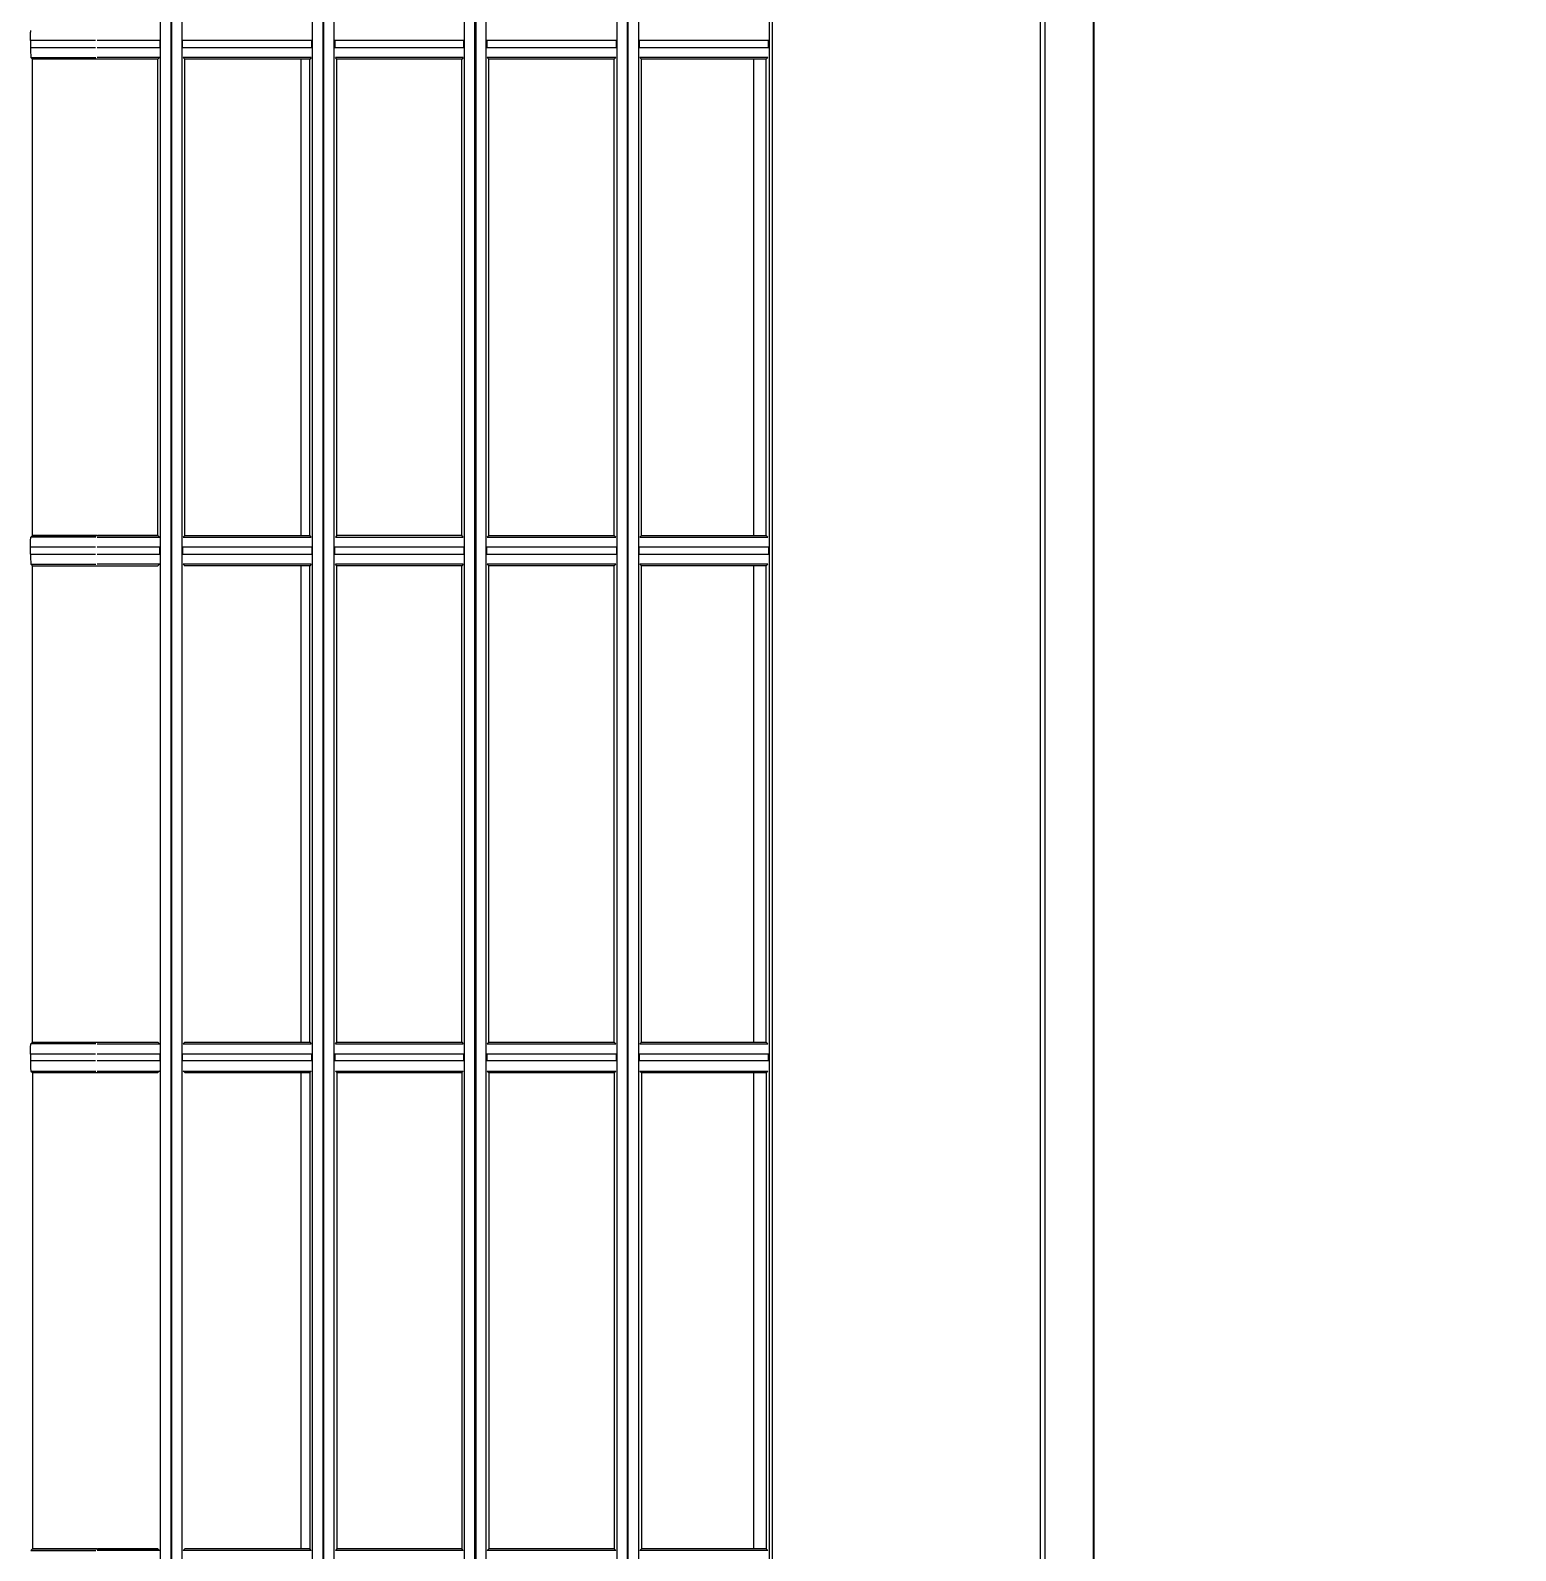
# Model space of a CAD drawing. Header units: centimetres. Extents: x 31 to 22766, y 238 to 3306.
# Drawn here: x 1756.53 to 1771.19, y 1206.64 to 1221.64 of the extents above; entities that cross this region are included whole.
import ezdxf
from ezdxf.xclip import XClip

# ---------------------------------------------------------------- set-up
doc = ezdxf.new("R2010")
doc.units = ezdxf.units.CM
doc.header["$XCLIPFRAME"] = 0
doc.layers.add('00_BORDA_DUVAR', color=8, linetype='Continuous', lineweight=40)

# ---------------------------------------------------------------- blocks, each defined once
blk = doc.blocks.new('DUVAR PLANI')
at = {"layer": '00_BORDA_DUVAR', "lineweight": 40, "extrusion": (1.81127e-16, 0, -1)}
blk.add_lwpolyline([(-36065.638, 5842.619), (-36065.638, 5612.619), (-36075.638, 5612.619), (-36075.638, 5592.619), (-36035.638, 5592.619), (-36035.638, 5612.619), (-36045.638, 5612.619), (-36045.638, 5842.619)], dxfattribs=at)
blk = doc.blocks.new('fxaq 2.8 kw iç ünite')
at = {"color": 7, "linetype": 'Continuous', "true_color": 0xffffff}
for p, q in [((11534.17, 4110.661), (11465.73, 4110.661)), ((11466.67, 4110.176), (11543.17, 4110.176)), ((11543.17, 4110.133), (11466.67, 4110.133)), ((11531.12, 4107.49), (11468.52, 4107.49)), ((11530.995, 4107.46), (11468.645, 4107.46)), ((11505.504, 4107.449), (11505.436, 4107.449)), ((11505.436, 4107.449), (11505.436, 4106.174)), ((11505.504, 4106.174), (11505.504, 4107.449)), ((11510.436, 4107.449), (11510.436, 4106.174)), ((11510.436, 4107.449), (11510.504, 4107.449)), ((11510.504, 4106.174), (11510.504, 4107.449)), ((11515.504, 4107.449), (11515.436, 4107.449)), ((11515.436, 4107.449), (11515.436, 4106.174)), ((11515.504, 4107.449), (11515.504, 4106.174)), ((11505.604, 4107.444), (11505.62, 4107.428)), ((11505.604, 4107.444), (11505.604, 4106.179)), ((11505.62, 4107.428), (11505.62, 4106.195)), ((11510.32, 4107.428), (11505.62, 4107.428)), ((11505.62, 4107.302), (11510.32, 4107.302)), ((11510.336, 4107.444), (11510.32, 4107.428)), ((11510.32, 4106.195), (11510.32, 4107.428)), ((11510.32, 4107.428), (11510.32, 4107.428)), ((11510.336, 4106.179), (11510.336, 4107.444)), ((11510.604, 4107.444), (11510.604, 4106.179)), ((11510.604, 4107.444), (11510.62, 4107.428)), ((11510.621, 4107.428), (11510.62, 4107.428)), ((11510.62, 4107.428), (11510.62, 4106.195)), ((11510.62, 4107.302), (11515.32, 4107.302)), ((11515.32, 4107.428), (11510.621, 4107.428)), ((11515.32, 4107.428), (11515.336, 4107.444)), ((11515.32, 4106.195), (11515.32, 4107.428)), ((11515.336, 4106.179), (11515.336, 4107.444)), ((11515.604, 4106.179), (11515.604, 4107.444)), ((11515.62, 4107.428), (11515.604, 4107.444)), ((11515.62, 4107.428), (11520.32, 4107.428)), ((11515.62, 4106.195), (11515.62, 4107.428)), ((11515.62, 4107.302), (11520.32, 4107.302)), ((11520.336, 4107.444), (11520.32, 4107.428)), ((11520.32, 4107.428), (11520.32, 4106.195)), ((11520.32, 4107.428), (11520.32, 4107.428)), ((11520.336, 4107.444), (11520.336, 4106.179)), ((11503.987, 4106.166), (11526.603, 4106.166)), ((11505.436, 4106.174), (11505.504, 4106.174)), ((11505.62, 4106.195), (11505.604, 4106.179)), ((11510.32, 4106.195), (11505.62, 4106.195)), ((11510.32, 4106.195), (11510.32, 4106.195)), ((11510.32, 4106.195), (11510.336, 4106.179)), ((11510.504, 4106.174), (11510.436, 4106.174)), ((11510.62, 4106.195), (11510.604, 4106.179)), ((11510.621, 4106.195), (11510.62, 4106.195)), ((11515.32, 4106.195), (11510.621, 4106.195)), ((11515.336, 4106.179), (11515.32, 4106.195)), ((11515.436, 4106.174), (11515.504, 4106.174)), ((11515.604, 4106.179), (11515.62, 4106.195)), ((11515.62, 4106.195), (11520.32, 4106.195)), ((11520.32, 4106.195), (11520.336, 4106.179)), ((11520.32, 4106.195), (11520.32, 4106.195)), ((11503.986, 4106.056), (11526.604, 4106.056)), ((11526.604, 4105.956), (11503.986, 4105.956)), ((11526.603, 4106.066), (11503.987, 4106.066)), ((11505.436, 4105.949), (11505.436, 4104.669)), ((11505.504, 4105.949), (11505.436, 4105.949)), ((11505.504, 4104.669), (11505.504, 4105.949)), ((11510.436, 4105.949), (11510.504, 4105.949)), ((11510.436, 4105.949), (11510.436, 4104.669)), ((11510.504, 4104.669), (11510.504, 4105.949)), ((11515.504, 4105.949), (11515.436, 4105.949)), ((11515.436, 4105.949), (11515.436, 4104.669)), ((11515.504, 4105.949), (11515.504, 4104.669)), ((11505.604, 4105.944), (11505.604, 4104.674)), ((11505.604, 4105.944), (11505.62, 4105.928)), ((11510.32, 4105.928), (11505.62, 4105.928)), ((11505.62, 4105.928), (11505.62, 4104.69)), ((11510.336, 4105.944), (11510.32, 4105.928)), ((11510.32, 4104.69), (11510.32, 4105.928)), ((11510.32, 4105.928), (11510.32, 4105.928)), ((11510.336, 4104.674), (11510.336, 4105.944)), ((11510.604, 4105.944), (11510.62, 4105.928)), ((11510.604, 4105.944), (11510.604, 4104.674)), ((11510.62, 4105.928), (11510.62, 4104.69)), ((11510.621, 4105.928), (11510.62, 4105.928)), ((11515.32, 4105.928), (11510.621, 4105.928)), ((11515.32, 4105.928), (11515.336, 4105.944)), ((11515.32, 4104.69), (11515.32, 4105.928)), ((11515.336, 4104.674), (11515.336, 4105.944)), ((11515.604, 4104.674), (11515.604, 4105.944)), ((11515.62, 4105.928), (11515.604, 4105.944)), ((11515.62, 4104.69), (11515.62, 4105.928)), ((11515.62, 4105.928), (11520.32, 4105.928)), ((11520.336, 4105.944), (11520.32, 4105.928)), ((11520.32, 4105.928), (11520.32, 4105.928)), ((11520.32, 4105.928), (11520.32, 4104.69)), ((11520.336, 4105.944), (11520.336, 4104.674)), ((11468.645, 4104.661), (11530.995, 4104.661)), ((11505.436, 4104.669), (11505.504, 4104.669)), ((11505.62, 4104.69), (11505.604, 4104.674)), ((11510.32, 4104.69), (11505.62, 4104.69)), ((11510.32, 4104.69), (11510.32, 4104.69)), ((11510.32, 4104.69), (11510.336, 4104.674)), ((11510.504, 4104.669), (11510.436, 4104.669)), ((11510.62, 4104.69), (11510.604, 4104.674)), ((11510.621, 4104.69), (11510.62, 4104.69)), ((11515.32, 4104.69), (11510.621, 4104.69)), ((11515.336, 4104.674), (11515.32, 4104.69)), ((11515.436, 4104.669), (11515.504, 4104.669)), ((11515.604, 4104.674), (11515.62, 4104.69)), ((11515.62, 4104.69), (11520.32, 4104.69)), ((11520.32, 4104.69), (11520.32, 4104.69)), ((11520.32, 4104.69), (11520.336, 4104.674)), ((11468.52, 4104.561), (11531.12, 4104.561)), ((11531.12, 4104.551), (11468.52, 4104.551)), ((11530.995, 4104.451), (11468.645, 4104.451)), ((11505.436, 4104.443), (11505.436, 4103.17)), ((11505.504, 4104.443), (11505.436, 4104.443)), ((11505.504, 4103.17), (11505.504, 4104.443)), ((11505.604, 4104.438), (11505.604, 4103.175)), ((11505.604, 4104.438), (11505.62, 4104.422)), ((11505.62, 4104.422), (11505.62, 4103.191)), ((11510.32, 4104.422), (11505.62, 4104.422)), ((11510.336, 4104.438), (11510.32, 4104.422)), ((11510.32, 4104.422), (11510.32, 4103.191)), ((11510.32, 4104.422), (11510.32, 4104.422)), ((11510.336, 4103.175), (11510.336, 4104.438)), ((11510.436, 4104.443), (11510.504, 4104.443)), ((11510.436, 4104.443), (11510.436, 4103.17)), ((11510.504, 4103.17), (11510.504, 4104.443)), ((11510.604, 4104.438), (11510.604, 4103.175)), ((11510.604, 4104.438), (11510.62, 4104.422)), ((11510.62, 4104.422), (11510.62, 4103.191)), ((11510.621, 4104.422), (11510.62, 4104.422)), ((11515.32, 4104.422), (11510.621, 4104.422)), ((11515.32, 4104.422), (11515.336, 4104.438)), ((11515.32, 4103.191), (11515.32, 4104.422)), ((11515.336, 4103.175), (11515.336, 4104.438)), ((11515.436, 4104.443), (11515.436, 4103.17)), ((11515.504, 4104.443), (11515.436, 4104.443)), ((11515.504, 4104.443), (11515.504, 4103.17)), ((11515.604, 4103.175), (11515.604, 4104.438)), ((11515.62, 4104.422), (11515.604, 4104.438)), ((11515.62, 4103.191), (11515.62, 4104.422)), ((11515.62, 4104.422), (11520.32, 4104.422)), ((11520.336, 4104.438), (11520.32, 4104.422)), ((11520.32, 4104.422), (11520.32, 4103.191)), ((11520.32, 4104.422), (11520.32, 4104.422)), ((11520.336, 4104.438), (11520.336, 4103.175)), ((11468.645, 4103.161), (11530.995, 4103.161)), ((11505.436, 4103.17), (11505.504, 4103.17)), ((11505.62, 4103.191), (11505.604, 4103.175)), ((11510.32, 4103.191), (11505.62, 4103.191)), ((11510.32, 4103.191), (11510.336, 4103.175)), ((11510.32, 4103.191), (11510.32, 4103.191)), ((11510.504, 4103.17), (11510.436, 4103.17)), ((11510.62, 4103.191), (11510.604, 4103.175)), ((11510.621, 4103.191), (11510.62, 4103.191)), ((11515.32, 4103.191), (11510.621, 4103.191)), ((11515.336, 4103.175), (11515.32, 4103.191)), ((11515.436, 4103.17), (11515.504, 4103.17)), ((11515.604, 4103.175), (11515.62, 4103.191)), ((11515.62, 4103.191), (11520.32, 4103.191)), ((11520.32, 4103.191), (11520.32, 4103.191)), ((11520.32, 4103.191), (11520.336, 4103.175)), ((11531.12, 4103.061), (11468.52, 4103.061)), ((11468.52, 4103.051), (11531.12, 4103.051)), ((11530.995, 4102.951), (11468.645, 4102.951)), ((11505.504, 4102.943), (11505.436, 4102.943)), ((11505.436, 4102.943), (11505.436, 4101.668)), ((11505.504, 4101.668), (11505.504, 4102.943)), ((11505.604, 4102.938), (11505.62, 4102.922)), ((11505.604, 4102.938), (11505.604, 4101.673)), ((11510.32, 4102.922), (11505.62, 4102.922)), ((11505.62, 4102.922), (11505.62, 4101.689)), ((11505.62, 4102.835), (11510.32, 4102.835)), ((11510.336, 4102.938), (11510.32, 4102.922)), ((11510.32, 4102.922), (11510.32, 4102.922)), ((11510.32, 4101.689), (11510.32, 4102.922)), ((11510.336, 4101.673), (11510.336, 4102.938)), ((11510.436, 4102.943), (11510.436, 4101.668)), ((11510.436, 4102.943), (11510.504, 4102.943)), ((11510.504, 4101.668), (11510.504, 4102.943)), ((11510.604, 4102.938), (11510.62, 4102.922)), ((11510.604, 4102.938), (11510.604, 4101.673)), ((11510.621, 4102.922), (11510.62, 4102.922)), ((11510.62, 4102.922), (11510.62, 4101.689)), ((11510.62, 4102.835), (11515.32, 4102.835)), ((11515.32, 4102.922), (11510.621, 4102.922)), ((11515.32, 4102.922), (11515.336, 4102.938)), ((11515.32, 4101.689), (11515.32, 4102.922)), ((11515.336, 4101.673), (11515.336, 4102.938)), ((11515.436, 4102.943), (11515.436, 4101.668)), ((11515.504, 4102.943), (11515.436, 4102.943)), ((11515.504, 4102.943), (11515.504, 4101.668)), ((11515.604, 4101.673), (11515.604, 4102.938)), ((11515.62, 4102.922), (11515.604, 4102.938)), ((11515.62, 4102.922), (11520.32, 4102.922)), ((11515.62, 4101.689), (11515.62, 4102.922)), ((11515.62, 4102.835), (11520.32, 4102.835)), ((11520.336, 4102.938), (11520.32, 4102.922)), ((11520.32, 4102.922), (11520.32, 4101.689)), ((11520.32, 4102.922), (11520.32, 4102.922)), ((11520.336, 4102.938), (11520.336, 4101.673)), ((11468.645, 4101.661), (11530.995, 4101.661)), ((11505.504, 4101.668), (11505.436, 4101.668)), ((11505.604, 4101.673), (11505.62, 4101.689)), ((11510.32, 4101.689), (11505.62, 4101.689)), ((11510.32, 4101.689), (11510.32, 4101.689)), ((11510.336, 4101.673), (11510.32, 4101.689)), ((11510.436, 4101.668), (11510.504, 4101.668)), ((11510.604, 4101.673), (11510.62, 4101.689)), ((11510.621, 4101.689), (11510.62, 4101.689)), ((11515.32, 4101.689), (11515.336, 4101.673)), ((11515.504, 4101.668), (11515.436, 4101.668)), ((11515.62, 4101.689), (11515.604, 4101.673)), ((11520.32, 4101.689), (11520.32, 4101.689)), ((11520.336, 4101.673), (11520.32, 4101.689)), ((11468.52, 4101.551), (11531.12, 4101.551)), ((11531.02, 4101.561), (11468.62, 4101.561)), ((11530.995, 4101.451), (11468.645, 4101.451)), ((11505.436, 4101.444), (11505.504, 4101.444)), ((11505.436, 4101.444), (11505.436, 4100.825)), ((11505.504, 4100.825), (11505.504, 4101.444)), ((11505.604, 4101.439), (11505.604, 4100.825)), ((11505.62, 4101.423), (11505.604, 4101.439)), ((11505.62, 4101.423), (11505.62, 4100.187)), ((11510.32, 4101.423), (11505.62, 4101.423)), ((11510.32, 4101.423), (11510.336, 4101.439)), ((11510.32, 4101.423), (11510.32, 4100.83)), ((11510.32, 4100.187), (11510.32, 4101.423)), ((11510.336, 4100.825), (11510.336, 4101.439)), ((11510.504, 4101.444), (11510.436, 4101.444)), ((11510.436, 4101.444), (11510.436, 4100.825)), ((11510.504, 4100.825), (11510.504, 4101.444)), ((11510.62, 4101.423), (11510.604, 4101.439)), ((11510.604, 4101.439), (11510.604, 4100.825)), ((11510.62, 4100.187), (11510.62, 4101.423)), ((11510.621, 4101.423), (11510.62, 4101.423)), ((11510.621, 4101.423), (11510.621, 4100.83)), ((11515.336, 4101.439), (11515.32, 4101.423)), ((11515.32, 4100.187), (11515.32, 4101.423)), ((11515.336, 4100.825), (11515.336, 4101.439)), ((11515.436, 4101.444), (11515.504, 4101.444)), ((11515.436, 4101.444), (11515.436, 4100.825)), ((11515.504, 4101.444), (11515.504, 4100.825)), ((11515.604, 4100.825), (11515.604, 4101.439)), ((11515.604, 4101.439), (11515.62, 4101.423)), ((11515.62, 4100.187), (11515.62, 4101.423)), ((11520.32, 4101.423), (11520.336, 4101.439)), ((11520.32, 4101.423), (11520.32, 4100.83)), ((11520.32, 4101.423), (11520.32, 4101.423)), ((11520.32, 4100.187), (11520.32, 4101.423)), ((11520.336, 4101.439), (11520.336, 4100.825)), ((11505.436, 4100.807), (11505.436, 4100.166)), ((11510.32, 4100.825), (11510.32, 4100.187)), ((11510.436, 4100.807), (11510.436, 4100.166)), ((11510.621, 4100.825), (11510.621, 4100.187)), ((11515.436, 4100.807), (11515.436, 4100.166)), ((11515.504, 4100.807), (11515.504, 4100.166)), ((11515.604, 4100.171), (11515.604, 4100.811)), ((11520.32, 4100.825), (11520.32, 4100.187)), ((11505.338, 4100.17), (11505.336, 4100.171)), ((11505.339, 4100.17), (11505.338, 4100.17)), ((11505.342, 4100.17), (11505.339, 4100.17)), ((11505.345, 4100.169), (11505.342, 4100.17)), ((11505.35, 4100.169), (11505.345, 4100.169)), ((11505.355, 4100.168), (11505.35, 4100.169)), ((11505.361, 4100.168), (11505.355, 4100.168)), ((11505.367, 4100.167), (11505.361, 4100.168)), ((11505.375, 4100.167), (11505.367, 4100.167)), ((11505.382, 4100.167), (11505.375, 4100.167)), ((11505.391, 4100.167), (11505.382, 4100.167)), ((11505.399, 4100.166), (11505.391, 4100.167)), ((11505.408, 4100.166), (11505.399, 4100.166)), ((11505.417, 4100.166), (11505.408, 4100.166)), ((11505.426, 4100.166), (11505.417, 4100.166)), ((11505.436, 4100.166), (11505.426, 4100.166)), ((11505.436, 4100.166), (11505.504, 4100.166)), ((11505.62, 4100.187), (11505.604, 4100.171)), ((11510.32, 4100.187), (11505.62, 4100.187)), ((11510.32, 4100.187), (11510.336, 4100.171)), ((11510.338, 4100.17), (11510.336, 4100.171)), ((11510.339, 4100.17), (11510.338, 4100.17)), ((11510.342, 4100.17), (11510.339, 4100.17)), ((11510.345, 4100.169), (11510.342, 4100.17)), ((11510.35, 4100.169), (11510.345, 4100.169)), ((11510.355, 4100.168), (11510.35, 4100.169)), ((11510.361, 4100.168), (11510.355, 4100.168)), ((11510.367, 4100.167), (11510.361, 4100.168)), ((11510.375, 4100.167), (11510.367, 4100.167)), ((11510.382, 4100.167), (11510.375, 4100.167)), ((11510.391, 4100.167), (11510.382, 4100.167)), ((11510.399, 4100.166), (11510.391, 4100.167)), ((11510.408, 4100.166), (11510.399, 4100.166)), ((11510.417, 4100.166), (11510.408, 4100.166)), ((11510.426, 4100.166), (11510.417, 4100.166)), ((11510.436, 4100.166), (11510.426, 4100.166)), ((11510.504, 4100.166), (11510.436, 4100.166)), ((11510.62, 4100.187), (11510.604, 4100.171)), ((11515.32, 4100.187), (11510.62, 4100.187)), ((11515.336, 4100.171), (11515.32, 4100.187)), ((11515.338, 4100.17), (11515.336, 4100.171)), ((11515.339, 4100.17), (11515.338, 4100.17)), ((11515.342, 4100.17), (11515.339, 4100.17)), ((11515.345, 4100.169), (11515.342, 4100.17)), ((11515.35, 4100.169), (11515.345, 4100.169)), ((11515.355, 4100.168), (11515.35, 4100.169)), ((11515.361, 4100.168), (11515.355, 4100.168)), ((11515.367, 4100.167), (11515.361, 4100.168)), ((11515.375, 4100.167), (11515.367, 4100.167)), ((11515.382, 4100.167), (11515.375, 4100.167)), ((11515.391, 4100.167), (11515.382, 4100.167)), ((11515.399, 4100.166), (11515.391, 4100.167)), ((11515.408, 4100.166), (11515.399, 4100.166)), ((11515.417, 4100.166), (11515.408, 4100.166)), ((11515.426, 4100.166), (11515.417, 4100.166)), ((11515.436, 4100.166), (11515.426, 4100.166)), ((11515.436, 4100.166), (11515.504, 4100.166)), ((11515.504, 4100.166), (11515.514, 4100.166)), ((11515.514, 4100.166), (11515.524, 4100.166)), ((11515.524, 4100.166), (11515.533, 4100.166)), ((11515.533, 4100.166), (11515.541, 4100.166)), ((11515.541, 4100.166), (11515.55, 4100.167)), ((11515.55, 4100.167), (11515.558, 4100.167)), ((11515.558, 4100.167), (11515.566, 4100.167)), ((11515.566, 4100.167), (11515.573, 4100.167)), ((11515.573, 4100.167), (11515.58, 4100.168)), ((11515.58, 4100.168), (11515.586, 4100.168)), ((11515.586, 4100.168), (11515.591, 4100.169)), ((11515.591, 4100.169), (11515.595, 4100.169)), ((11515.595, 4100.169), (11515.598, 4100.17)), ((11515.598, 4100.17), (11515.601, 4100.17)), ((11515.601, 4100.17), (11515.603, 4100.17)), ((11515.603, 4100.17), (11515.604, 4100.171)), ((11515.604, 4100.171), (11515.62, 4100.187)), ((11515.62, 4100.187), (11520.32, 4100.187)), ((11520.32, 4100.187), (11520.336, 4100.171))]:
    blk.add_line(p, q, dxfattribs=at)
for centre, radius, start, end in [((-27571.957, 4102.974), 39077.461, 359.995882, 359.996822), ((-28083.999, 4103.059), 39589.604, 359.99582, 359.996746), ((51100.732, 4103.059), 39590.396, 180.003254, 180.00418), ((-27566.974, 4102.974), 39077.478, 359.995882, 359.996822), ((-28079.022, 4103.059), 39589.626, 359.99582, 359.996746), ((51105.784, 4103.059), 39590.448, 180.003254, 180.00418), ((51109.954, 4103.059), 39589.617, 180.003254, 180.00418), ((11505.519, 4100.881), 0.715, 268.8355, 276.8584), ((11510.519, 4100.881), 0.715, 268.8355, 276.8584)]:
    blk.add_arc(centre, radius, start, end, dxfattribs=at)
blk = doc.blocks.new('G$CCD2FF134')
at = {"rotation": 270}
blk.add_blockref('fxaq 2.8 kw iç ünite', (-6050.661, 10454.95), dxfattribs=at)

msp = doc.modelspace()

# ---------------------------------------------------------------- block references
ref = msp.add_blockref('G$CCD2FF134', (3707.025, 2272.025))
XClip(ref).set_block_clipping_path([(-3470.0000000001, -1889.9999999982), (349.9999999999, 300.0000000019)])
msp.add_blockref('DUVAR PLANI', (-34278.613, -4520.594))

doc.saveas('drawing.dxf')
